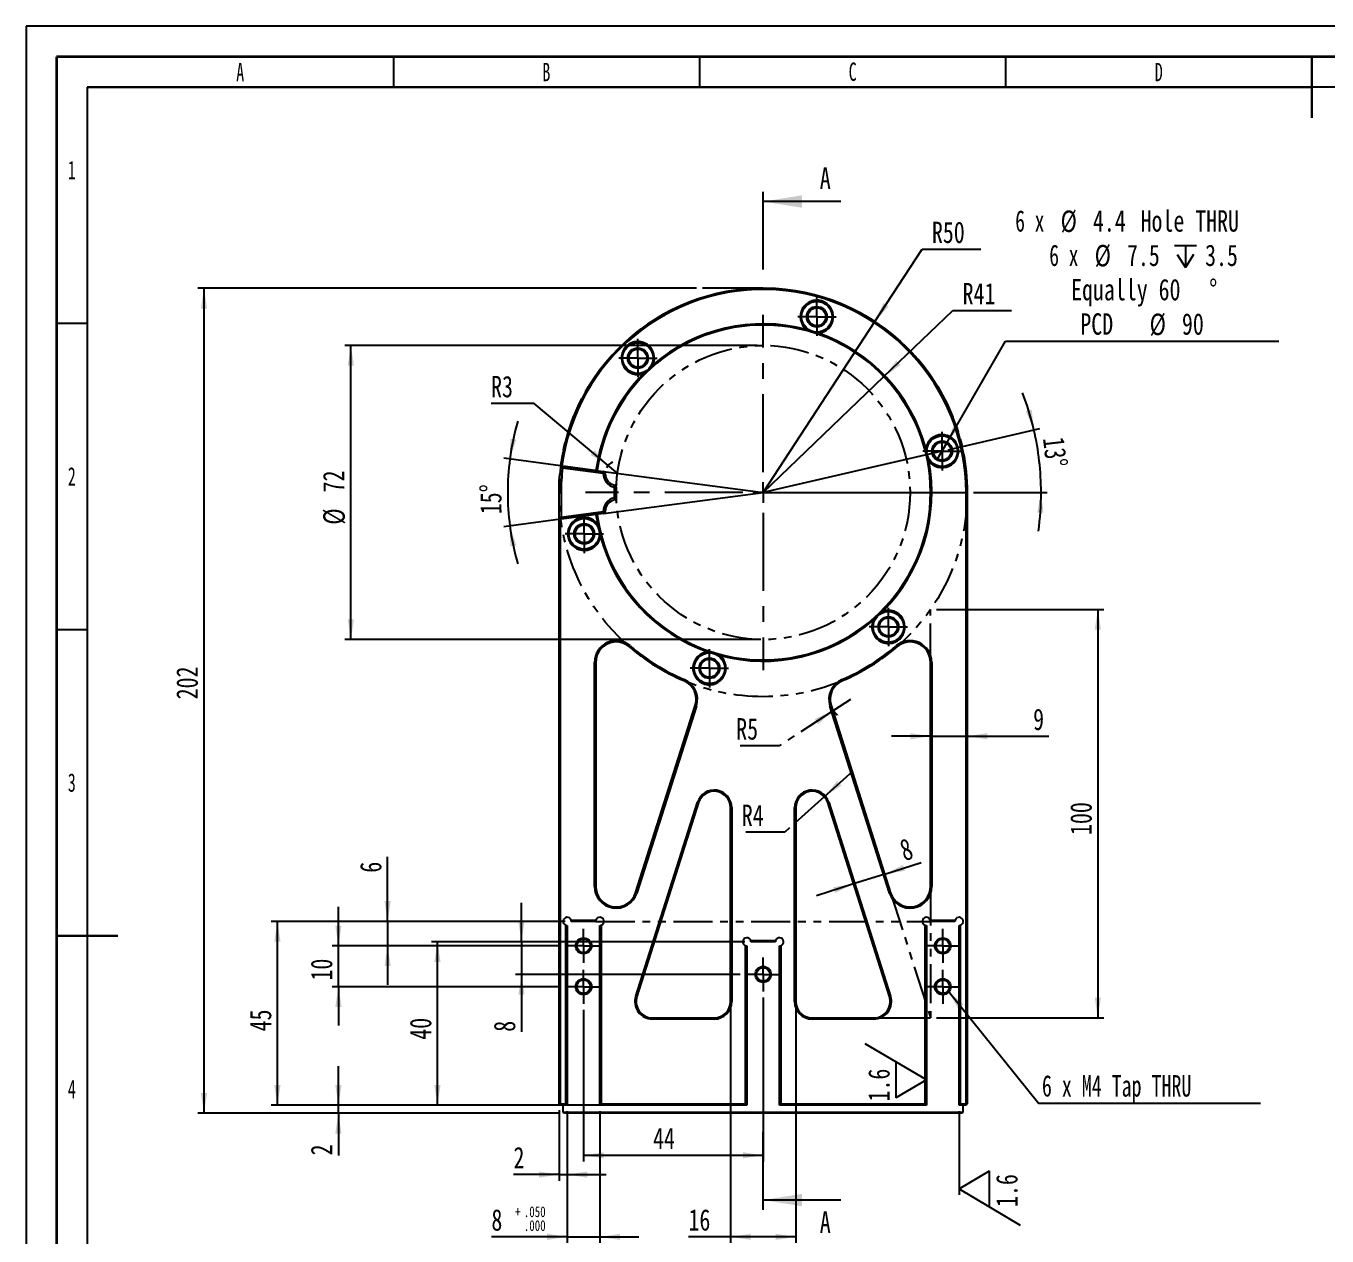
# Model space of a CAD drawing. Header units: millimetres. Extents: x 0 to 420, y 1 to 298.
# Drawn here: x 0 to 212.5, y 100.5 to 298 of the extents above; entities that cross this region are included whole.
import ezdxf

# ---------------------------------------------------------------- set-up
doc = ezdxf.new("R2010")
doc.units = ezdxf.units.MM
doc.linetypes.add('CENTERX2', pattern=[20.32, 12.7, -2.54, 2.54, -2.54])
doc.linetypes.add('PHANTOM', pattern=[12.7, 6.35, -1.27, 1.27, -1.27, 1.27, -1.27])
for name, color, linetype in [('SLD-0', 179, 'Continuous'), ('가는실선', 7, 'Continuous'), ('레이어10', 104, 'PHANTOM'), ('레이어11', 2, 'PHANTOM'), ('레이어12', 30, 'Continuous'), ('레이어8', 1, 'CENTERX2'), ('레이어9', 230, 'Continuous'), ('치수선', 104, 'Continuous')]:
    doc.layers.add(name, color=color, linetype=linetype)
doc.layers.add('도면층1', color=4, linetype='Continuous', lineweight=35)
doc.layers.add('도면층2', color=3, linetype='Continuous', lineweight=25)
doc.styles.add('SLDTEXTSTYLE0', font='TXT', dxfattribs={"width": 0.75})
doc.styles.add('SLDTEXTSTYLE10', font='TXT', dxfattribs={"width": 0.666667})
doc.styles.add('SLDTEXTSTYLE11', font='TXT', dxfattribs={"width": 0.683333})
doc.styles.add('SLDTEXTSTYLE5', font='TXT', dxfattribs={"width": 0.638186})
doc.dimstyles.new('SLDDIMSTYLE0', dxfattribs={"dimtxt": 3.5, "dimasz": 3.302, "dimexe": 0, "dimexo": 0.0625, "dimgap": 0.875, "dimtad": 1, "dimdec": 3, "dimlfac": 1.5, "dimrnd": 1e-09, "dimzin": 12, "dimdsep": 46, "dimtxsty": 'SLDTEXTSTYLE0', "dimsah": 1, "dimcen": 0.09, "dimadec": 0, "dimazin": 3, "dimtfac": 1, "dimtdec": 3, "dimtofl": 0, "dimtmove": 0, "dimatfit": 3, "dimfxl": 1, "dimfrac": 2, "dimtolj": 1, "dimtzin": 12, "dimarcsym": 0})
doc.dimstyles.new('SLDDIMSTYLE1', dxfattribs={"dimtxt": 3.5, "dimasz": 3.302, "dimexe": 0, "dimexo": 0.0625, "dimgap": 0.875, "dimtad": 1, "dimdec": 3, "dimlfac": 1.5, "dimrnd": 1e-09, "dimzin": 12, "dimdsep": 46, "dimtxsty": 'SLDTEXTSTYLE0', "dimsah": 1, "dimcen": 0.09, "dimadec": 0, "dimazin": 3, "dimtfac": 1, "dimtdec": 3, "dimtmove": 0, "dimatfit": 0, "dimfxl": 1, "dimfrac": 2, "dimtolj": 1, "dimtzin": 12, "dimarcsym": 0})
doc.dimstyles.new('SLDDIMSTYLE2', dxfattribs={"dimtxt": 0.18, "dimasz": 3.302, "dimexe": 0, "dimexo": 0.0625, "dimgap": 0, "dimtad": 0, "dimtih": 1, "dimtoh": 1, "dimdec": 0, "dimrnd": 1e-09, "dimzin": 0, "dimdsep": 46, "dimtxsty": 'Standard', "dimsah": 1, "dimcen": 0.09, "dimadec": 0, "dimazin": 0, "dimtfac": 3.302, "dimtdec": 0, "dimtofl": 0, "dimtmove": 0, "dimatfit": 3, "dimfxl": 1, "dimfrac": 2, "dimtolj": 1, "dimtzin": 0, "dimarcsym": 0})
doc.dimstyles.new('SLDDIMSTYLE3', dxfattribs={"dimtxt": 3.5, "dimasz": 3.302, "dimexe": 0, "dimexo": 0.0625, "dimgap": 0.875, "dimtad": 1, "dimdec": 4, "dimlfac": 1.5, "dimzin": 12, "dimdsep": 46, "dimtxsty": 'SLDTEXTSTYLE0', "dimsah": 1, "dimcen": 0.09, "dimazin": 3, "dimtfac": 1, "dimtofl": 0, "dimtmove": 0, "dimatfit": 3, "dimfxl": 1, "dimfrac": 2, "dimtolj": 1, "dimtzin": 12, "dimarcsym": 0})
doc.dimstyles.new('SLDDIMSTYLE4', dxfattribs={"dimtxt": 3.5, "dimasz": 3.302, "dimexe": 0, "dimexo": 0.0625, "dimgap": 0.875, "dimtad": 0, "dimtih": 1, "dimtoh": 1, "dimdec": 3, "dimlfac": 1.5, "dimrnd": 1e-09, "dimzin": 12, "dimdsep": 46, "dimtxsty": 'SLDTEXTSTYLE0', "dimsah": 1, "dimcen": 0, "dimadec": 0, "dimazin": 3, "dimtfac": 1, "dimtdec": 3, "dimtofl": 0, "dimtmove": 0, "dimatfit": 3, "dimfxl": 1, "dimfrac": 2, "dimtolj": 1, "dimtzin": 12, "dimarcsym": 0})
doc.dimstyles.new('SLDDIMSTYLE5', dxfattribs={"dimtxt": 3.5, "dimasz": 3.302, "dimexe": 0, "dimexo": 0.0625, "dimgap": 0.875, "dimtad": 0, "dimtih": 1, "dimtoh": 1, "dimdec": 3, "dimlfac": 1.5, "dimrnd": 1e-09, "dimzin": 12, "dimdsep": 46, "dimtxsty": 'SLDTEXTSTYLE0', "dimsah": 1, "dimcen": 0, "dimadec": 0, "dimazin": 3, "dimtfac": 1, "dimtdec": 3, "dimtofl": 0, "dimtmove": 1, "dimatfit": 3, "dimfxl": 1, "dimfrac": 2, "dimtolj": 1, "dimtzin": 12, "dimarcsym": 0})
doc.dimstyles.new('SLDDIMSTYLE6', dxfattribs={"dimtxt": 3.5, "dimasz": 3.302, "dimexe": 0, "dimexo": 0.0625, "dimgap": 0.875, "dimtad": 1, "dimdec": 3, "dimlfac": 1.5, "dimrnd": 1e-09, "dimzin": 12, "dimdsep": 46, "dimtxsty": 'SLDTEXTSTYLE0', "dimsah": 1, "dimcen": 0.09, "dimadec": 0, "dimazin": 3, "dimtol": 1, "dimtp": 0.05, "dimtfac": 1, "dimtdec": 3, "dimtmove": 0, "dimatfit": 0, "dimfxl": 1, "dimfrac": 2, "dimtolj": 1, "dimtzin": 4, "dimarcsym": 0})
doc.dimstyles.new('SLDDIMSTYLE7', dxfattribs={"dimtxt": 3.5, "dimasz": 3.302, "dimexe": 0, "dimexo": 0.0625, "dimgap": 0.875, "dimtad": 0, "dimtih": 1, "dimtoh": 1, "dimdec": 3, "dimlfac": 1.5, "dimrnd": 1e-09, "dimzin": 12, "dimdsep": 46, "dimtxsty": 'SLDTEXTSTYLE0', "dimblk1": 'NONE', "dimsah": 1, "dimcen": 0, "dimadec": 0, "dimazin": 3, "dimtfac": 1, "dimtdec": 3, "dimtmove": 0, "dimatfit": 3, "dimldrblk": 'NONE', "dimfxl": 1, "dimfrac": 2, "dimtolj": 1, "dimtzin": 12, "dimarcsym": 0})

# ---------------------------------------------------------------- blocks, each defined once
blk = doc.blocks.new('_D_9')
at = {"layer": '치수선', "transparency": 16777216}
for p, q in [((119.39, 245.86), (52.06, 245.86)), ((53.06, 197.86), (53.06, 245.86)), ((119.39, 197.86), (52.06, 197.86))]:
    blk.add_line(p, q, dxfattribs=at)
for points in [[(53.06, 245.86), (52.55, 242.56), (53.57, 242.56)], [(53.06, 197.86), (53.57, 201.16), (52.55, 201.16)]]:
    blk.add_solid(points, dxfattribs=at)
at = {"layer": '치수선', "transparency": 16777216, "char_height": 3.5, "attachment_point": 1, "rotation": 90, "style": 'SLDTEXTSTYLE0'}
for s, insert in [('72', (48.49, 221.88)), ('%%c', (48.55, 216.61))]:
    blk.add_mtext(s, dxfattribs=dict(at, insert=insert))
blk = doc.blocks.new('_D_10')
at = {"layer": '치수선', "transparency": 16777216}
for p, q in [((93.32, 225.42), (78.04, 227.44)), ((93.32, 218.3), (78.04, 216.28))]:
    blk.add_line(p, q, dxfattribs=at)
for start, end in [(163.8013, 172.5), (172.5, 187.5), (187.5, 196.1987)]:
    blk.add_arc((120.39, 221.86), 41.72, start, end, dxfattribs=at)
for points in [[(79.03, 227.31), (80.09, 230.47), (79.09, 230.65)], [(79.03, 216.41), (79.09, 213.07), (80.09, 213.25)]]:
    blk.add_solid(points, dxfattribs=at)
at = {"layer": '치수선', "transparency": 16777216, "insert": (74.16, 218.31), "char_height": 3.5, "attachment_point": 1, "rotation": 90.0398, "style": 'SLDTEXTSTYLE0'}
blk.add_mtext('15°', dxfattribs=at)
blk = doc.blocks.new('_D_11')
at = {"layer": '치수선', "transparency": 16777216}
for p, q in [((150.6, 228.83), (165.6, 232.3)), ((154.73, 221.86), (166.79, 221.86))]:
    blk.add_line(p, q, dxfattribs=at)
for start, end in [(13, 20.9975), (0, 13), (352.0025, 0)]:
    blk.add_arc((120.39, 221.86), 45.4, start, end, dxfattribs=at)
for points in [[(164.63, 232.07), (164.26, 235.39), (163.28, 235.13)], [(165.79, 221.86), (165.16, 218.58), (166.18, 218.54)]]:
    blk.add_solid(points, dxfattribs=at)
at = {"layer": '치수선', "transparency": 16777216, "insert": (169.57, 231.09), "char_height": 3.5, "attachment_point": 1, "rotation": 276.5959, "style": 'SLDTEXTSTYLE0'}
blk.add_mtext('13°', dxfattribs=at)
blk = doc.blocks.new('_D_12')
at = {"layer": '레이어12', "transparency": 16777216}
for p, q in [((109.52, 255.19), (28.06, 255.19)), ((29.06, 255.19), (29.06, 120.53)), ((86.93, 120.53), (28.06, 120.53))]:
    blk.add_line(p, q, dxfattribs=at)
for points in [[(29.06, 255.19), (28.55, 251.89), (29.57, 251.89)], [(29.06, 120.53), (29.57, 123.83), (28.55, 123.83)]]:
    blk.add_solid(points, dxfattribs=at)
at = {"layer": '레이어12', "transparency": 16777216, "insert": (24.55, 188.1), "char_height": 3.5, "attachment_point": 1, "rotation": 90, "style": 'SLDTEXTSTYLE0'}
blk.add_mtext('202', dxfattribs=at)
blk = doc.blocks.new('_D_13')
at = {"layer": '치수선', "transparency": 16777216}
for p, q in [((148.73, 202.78), (176.06, 202.78)), ((175.06, 202.78), (175.06, 136.11)), ((148.73, 136.11), (176.06, 136.11))]:
    blk.add_line(p, q, dxfattribs=at)
for points in [[(175.06, 202.78), (174.55, 199.48), (175.57, 199.48)], [(175.06, 136.11), (175.57, 139.42), (174.55, 139.42)]]:
    blk.add_solid(points, dxfattribs=at)
at = {"layer": '치수선', "transparency": 16777216, "insert": (170.55, 165.96), "char_height": 3.5, "attachment_point": 1, "rotation": 90, "style": 'SLDTEXTSTYLE0'}
blk.add_mtext('100', dxfattribs=at)
blk = doc.blocks.new('_D_14')
at = {"layer": '치수선', "transparency": 16777216}
for p, q in [((140.13, 240.77), (151.38, 251.55)), ((151.38, 251.55), (160.97, 251.55)), ((120.39, 221.86), (140.13, 240.77))]:
    blk.add_line(p, q, dxfattribs=at)
blk.add_solid([(140.13, 240.77), (142.86, 242.69), (142.16, 243.42)], dxfattribs=at)
at = {"layer": '치수선', "transparency": 16777216, "insert": (152.97, 256.07), "char_height": 3.5, "attachment_point": 1, "style": 'SLDTEXTSTYLE0'}
blk.add_mtext('R41', dxfattribs=at)
blk = doc.blocks.new('_D_15')
at = {"layer": '치수선', "transparency": 16777216}
for p, q in [((138.64, 249.75), (146.37, 261.56)), ((146.37, 261.56), (155.96, 261.56)), ((120.39, 221.86), (138.64, 249.75))]:
    blk.add_line(p, q, dxfattribs=at)
blk.add_solid([(138.64, 249.75), (140.88, 252.24), (140.03, 252.8)], dxfattribs=at)
at = {"layer": '치수선', "transparency": 16777216, "insert": (147.96, 266.08), "char_height": 3.5, "attachment_point": 1, "style": 'SLDTEXTSTYLE0'}
blk.add_mtext('R50', dxfattribs=at)
blk = doc.blocks.new('_D_16')
at = {"layer": '치수선', "transparency": 16777216}
for p, q in [((82.97, 236.39), (75.96, 236.39)), ((95.06, 226.28), (82.97, 236.39)), ((96.6, 224.99), (95.06, 226.28))]:
    blk.add_line(p, q, dxfattribs=at)
blk.add_arc((96.6, 224.99), 2, 113.5277, 154.1482, dxfattribs=at)
blk.add_solid([(95.06, 226.28), (92.86, 228.78), (92.21, 228)], dxfattribs=at)
at = {"layer": '치수선', "transparency": 16777216, "insert": (75.96, 240.9), "char_height": 3.5, "attachment_point": 1, "style": 'SLDTEXTSTYLE0'}
blk.add_mtext('R3', dxfattribs=at)
blk = doc.blocks.new('_D_17')
at = {"layer": '치수선', "transparency": 16777216}
for p, q in [((147.73, 182.08), (141.38, 182.08)), ((147.73, 182.08), (153.73, 182.08)), ((153.73, 182.08), (167.07, 182.08))]:
    blk.add_line(p, q, dxfattribs=at)
for points in [[(147.73, 182.08), (144.42, 182.59), (144.42, 181.57)], [(153.73, 182.08), (157.03, 181.57), (157.03, 182.59)]]:
    blk.add_solid(points, dxfattribs=at)
at = {"layer": '치수선', "transparency": 16777216, "insert": (164.49, 186.59), "char_height": 3.5, "attachment_point": 1, "style": 'SLDTEXTSTYLE0'}
blk.add_mtext('9', dxfattribs=at)
blk = doc.blocks.new('_D_18')
at = {"layer": '치수선', "transparency": 16777216}
for p, q in [((115.06, 137.78), (115.06, 99.36)), ((125.73, 137.78), (125.73, 99.36)), ((115.06, 100.36), (108.2, 100.36)), ((125.73, 100.36), (115.06, 100.36))]:
    blk.add_line(p, q, dxfattribs=at)
for points in [[(115.06, 100.36), (118.36, 99.86), (118.36, 100.87)], [(125.73, 100.36), (122.42, 100.87), (122.42, 99.86)]]:
    blk.add_solid(points, dxfattribs=at)
at = {"layer": '치수선', "transparency": 16777216, "insert": (108.2, 104.88), "char_height": 3.5, "attachment_point": 1, "style": 'SLDTEXTSTYLE0'}
blk.add_mtext('16', dxfattribs=at)
blk = doc.blocks.new('_D_19')
at = {"layer": '치수선', "transparency": 16777216}
for p, q in [((51.02, 121.86), (51.02, 128.21)), ((92.73, 121.86), (50.02, 121.86)), ((51.02, 120.53), (51.02, 121.86)), ((86.93, 120.53), (50.02, 120.53)), ((51.02, 120.53), (51.02, 113.66))]:
    blk.add_line(p, q, dxfattribs=at)
for points in [[(51.02, 121.86), (51.53, 125.16), (50.51, 125.16)], [(51.02, 120.53), (50.51, 117.22), (51.53, 117.22)]]:
    blk.add_solid(points, dxfattribs=at)
at = {"layer": '치수선', "transparency": 16777216, "insert": (46.51, 113.66), "char_height": 3.5, "attachment_point": 1, "rotation": 90, "style": 'SLDTEXTSTYLE0'}
blk.add_mtext('2', dxfattribs=at)
blk = doc.blocks.new('_D_20')
at = {"layer": '레이어10', "transparency": 16777216}
for p, q in [((140.25, 159.58), (135.16, 157.96)), ((140.25, 159.58), (146.23, 161.49)), ((135.16, 157.96), (129.11, 156.03))]:
    blk.add_line(p, q, dxfattribs=at)
for points in [[(140.25, 159.58), (143.55, 160.1), (143.24, 161.07)], [(135.16, 157.96), (131.86, 157.44), (132.17, 156.47)]]:
    blk.add_solid(points, dxfattribs=at)
at = {"layer": '레이어10', "transparency": 16777216, "insert": (142.39, 165), "char_height": 3.5, "attachment_point": 1, "rotation": 17.6809, "style": 'SLDTEXTSTYLE0'}
blk.add_mtext('8', dxfattribs=at)
blk = doc.blocks.new('_D_21')
at = {"layer": '레이어10', "transparency": 16777216}
for p, q in [((134.66, 188.08), (131.86, 186.27)), ((131.86, 186.27), (123.01, 180.52)), ((123.01, 180.52), (116, 180.52))]:
    blk.add_line(p, q, dxfattribs=at)
blk.add_arc((134.66, 188.08), 3.33, 214.3801, 229.7023, dxfattribs=at)
blk.add_solid([(131.86, 186.27), (128.82, 184.89), (129.37, 184.04)], dxfattribs=at)
at = {"layer": '레이어10', "transparency": 16777216, "insert": (116, 185.03), "char_height": 3.5, "attachment_point": 1, "style": 'SLDTEXTSTYLE0'}
blk.add_mtext('R5', dxfattribs=at)
blk = doc.blocks.new('_D_22')
at = {"layer": '레이어10', "transparency": 16777216}
for p, q in [((130.38, 172.2), (135.11, 176.44)), ((130.38, 172.2), (123.91, 166.41)), ((123.91, 166.41), (116.91, 166.41))]:
    blk.add_line(p, q, dxfattribs=at)
blk.add_solid([(130.38, 172.2), (133.18, 174.03), (132.5, 174.78)], dxfattribs=at)
at = {"layer": '레이어10', "transparency": 16777216, "insert": (116.91, 170.92), "char_height": 3.5, "attachment_point": 1, "style": 'SLDTEXTSTYLE0'}
blk.add_mtext('R4', dxfattribs=at)
blk = doc.blocks.new('_D_23')
at = {"layer": '치수선', "transparency": 16777216}
for p, q in [((87.06, 121.06), (87.06, 109.53)), ((88.39, 120.86), (88.39, 109.53)), ((87.06, 110.53), (79.62, 110.53)), ((87.06, 110.53), (88.39, 110.53)), ((88.39, 110.53), (94.74, 110.53))]:
    blk.add_line(p, q, dxfattribs=at)
for points in [[(87.06, 110.53), (83.76, 111.03), (83.76, 110.02)], [(88.39, 110.53), (91.7, 110.02), (91.7, 111.03)]]:
    blk.add_solid(points, dxfattribs=at)
at = {"layer": '치수선', "transparency": 16777216, "insert": (79.62, 115.04), "char_height": 3.5, "attachment_point": 1, "style": 'SLDTEXTSTYLE0'}
blk.add_mtext('2', dxfattribs=at)
blk = doc.blocks.new('_D_24')
at = {"layer": '치수선', "transparency": 16777216}
for p, q in [((88.39, 120.86), (88.39, 99.36)), ((93.73, 120.86), (93.73, 99.36)), ((88.39, 100.36), (76.01, 100.36)), ((88.39, 100.36), (93.73, 100.36)), ((93.73, 100.36), (100.08, 100.36))]:
    blk.add_line(p, q, dxfattribs=at)
for points in [[(88.39, 100.36), (85.09, 100.87), (85.09, 99.86)], [(93.73, 100.36), (97.03, 99.86), (97.03, 100.87)]]:
    blk.add_solid(points, dxfattribs=at)
at = {"layer": '치수선', "transparency": 16777216, "attachment_point": 1, "style": 'SLDTEXTSTYLE0'}
for s, insert, char_height in [('8', (76.01, 104.88), 3.5), ('+', (79.89, 105.34), 1.75), ('.050', (81.3, 105.34), 1.75), ('.000', (81.3, 103.08), 1.75)]:
    blk.add_mtext(s, dxfattribs=dict(at, insert=insert, char_height=char_height))
blk = doc.blocks.new('_D_25')
at = {"layer": '치수선', "transparency": 16777216}
for p, q in [((88.06, 151.86), (40.06, 151.86)), ((41.06, 121.86), (41.06, 151.86)), ((87.39, 121.86), (40.06, 121.86))]:
    blk.add_line(p, q, dxfattribs=at)
for points in [[(41.06, 151.86), (40.55, 148.56), (41.57, 148.56)], [(41.06, 121.86), (41.57, 125.16), (40.55, 125.16)]]:
    blk.add_solid(points, dxfattribs=at)
at = {"layer": '치수선', "transparency": 16777216, "insert": (36.55, 133.9), "char_height": 3.5, "attachment_point": 1, "rotation": 90, "style": 'SLDTEXTSTYLE0'}
blk.add_mtext('45', dxfattribs=at)
blk = doc.blocks.new('_D_26')
at = {"layer": '치수선', "transparency": 16777216}
for p, q in [((51.02, 147.86), (51.02, 154.21)), ((87.29, 147.86), (50.02, 147.86)), ((51.02, 141.19), (51.02, 147.86)), ((87.29, 141.19), (50.02, 141.19)), ((51.02, 141.19), (51.02, 134.84))]:
    blk.add_line(p, q, dxfattribs=at)
for points in [[(51.02, 147.86), (51.53, 151.16), (50.51, 151.16)], [(51.02, 141.19), (50.51, 137.89), (51.53, 137.89)]]:
    blk.add_solid(points, dxfattribs=at)
at = {"layer": '치수선', "transparency": 16777216, "insert": (46.51, 142.2), "char_height": 3.5, "attachment_point": 1, "rotation": 90, "style": 'SLDTEXTSTYLE0'}
blk.add_mtext('10', dxfattribs=at)
blk = doc.blocks.new('_D_27')
at = {"layer": '치수선', "transparency": 16777216}
for p, q in [((117.39, 148.53), (66.2, 148.53)), ((67.2, 121.86), (67.2, 148.53)), ((116.73, 121.86), (66.2, 121.86))]:
    blk.add_line(p, q, dxfattribs=at)
for points in [[(67.2, 148.53), (66.69, 145.22), (67.71, 145.22)], [(67.2, 121.86), (67.71, 125.16), (66.69, 125.16)]]:
    blk.add_solid(points, dxfattribs=at)
at = {"layer": '치수선', "transparency": 16777216, "insert": (62.69, 132.54), "char_height": 3.5, "attachment_point": 1, "rotation": 90, "style": 'SLDTEXTSTYLE0'}
blk.add_mtext('40', dxfattribs=at)
blk = doc.blocks.new('SW_SYMBOL_HOLE_DEPTH')
at = {"layer": '치수선', "color": 0}
for p, q in [((0, 875), (800, 875)), ((100, 555), (400, 75)), ((400, 875), (400, 75)), ((700, 555), (400, 75))]:
    blk.add_line(p, q, dxfattribs=at)
blk = doc.blocks.new('_D_28')
at = {"layer": '치수선', "transparency": 16777216}
for p, q in [((150.36, 229.88), (159.98, 246.55)), ((159.98, 246.55), (204.6, 246.55)), ((148.89, 227.34), (150.36, 229.88))]:
    blk.add_line(p, q, dxfattribs=at)
blk.add_solid([(150.36, 229.88), (152.45, 232.48), (151.57, 232.99)], dxfattribs=at)
at = {"layer": '치수선', "transparency": 16777216, "xscale": 0.004470703125, "yscale": 0.004470703125, "zscale": 0.004470703125}
blk.add_blockref('SW_SYMBOL_HOLE_DEPTH', (187.58, 258.25), dxfattribs=at)
at = {"layer": '치수선', "transparency": 16777216, "char_height": 3.5, "attachment_point": 1}
for s, insert, style in [('6 x', (161.57, 267.94), 'SLDTEXTSTYLE10'), ('%%c', (168.98, 267.89), 'SLDTEXTSTYLE0'), ('4.4', (174.26, 267.94), 'SLDTEXTSTYLE0'), ('Hole THRU', (182.04, 267.94), 'SLDTEXTSTYLE0'), ('6 x', (167.13, 262.33), 'SLDTEXTSTYLE10'), ('%%c', (174.54, 262.28), 'SLDTEXTSTYLE0'), ('7.5', (179.82, 262.33), 'SLDTEXTSTYLE0'), ('3.5', (192.58, 262.33), 'SLDTEXTSTYLE0'), ('Equally 60', (170.7, 256.73), 'SLDTEXTSTYLE0'), ('%%d', (193.25, 256.67), 'SLDTEXTSTYLE0'), ('PCD', (172.2, 251.12), 'SLDTEXTSTYLE0'), ('%%c', (183.52, 251.06), 'SLDTEXTSTYLE0'), ('90', (188.79, 251.12), 'SLDTEXTSTYLE0')]:
    blk.add_mtext(s, dxfattribs=dict(at, insert=insert, style=style))
blk = doc.blocks.new('_None')
blk = doc.blocks.new('_D_29')
at = {"layer": '치수선', "transparency": 16777216}
for p, q in [((59.06, 151.86), (59.06, 162.39)), ((88.06, 151.86), (58.06, 151.86)), ((59.06, 151.86), (59.06, 147.86)), ((87.29, 147.86), (58.06, 147.86)), ((59.06, 147.86), (59.06, 141.51))]:
    blk.add_line(p, q, dxfattribs=at)
for points in [[(59.06, 151.86), (59.57, 155.16), (58.55, 155.16)], [(59.06, 147.86), (58.55, 144.56), (59.57, 144.56)]]:
    blk.add_solid(points, dxfattribs=at)
at = {"layer": '치수선', "transparency": 16777216, "insert": (54.55, 159.8), "char_height": 3.5, "attachment_point": 1, "rotation": 90, "style": 'SLDTEXTSTYLE0'}
blk.add_mtext('6', dxfattribs=at)
blk = doc.blocks.new('_D_30')
at = {"layer": '치수선', "transparency": 16777216}
for p, q in [((80.92, 148.53), (80.92, 154.88)), ((117.39, 148.53), (79.92, 148.53)), ((80.92, 148.53), (80.92, 143.19)), ((116.63, 143.19), (79.92, 143.19)), ((80.92, 143.19), (80.92, 133.84))]:
    blk.add_line(p, q, dxfattribs=at)
for points in [[(80.92, 148.53), (81.42, 151.83), (80.41, 151.83)], [(80.92, 143.19), (80.41, 139.89), (81.42, 139.89)]]:
    blk.add_solid(points, dxfattribs=at)
at = {"layer": '치수선', "transparency": 16777216, "insert": (76.4, 133.84), "char_height": 3.5, "attachment_point": 1, "rotation": 90, "style": 'SLDTEXTSTYLE0'}
blk.add_mtext('8', dxfattribs=at)
blk = doc.blocks.new('_D_31')
at = {"layer": '치수선', "transparency": 16777216}
for p, q in [((120.39, 139.43), (120.39, 112.67)), ((91.06, 137.43), (91.06, 112.67)), ((91.06, 113.67), (120.39, 113.67))]:
    blk.add_line(p, q, dxfattribs=at)
for points in [[(91.06, 113.67), (94.36, 113.17), (94.36, 114.18)], [(120.39, 113.67), (117.09, 114.18), (117.09, 113.17)]]:
    blk.add_solid(points, dxfattribs=at)
at = {"layer": '치수선', "transparency": 16777216, "insert": (102.42, 118.19), "char_height": 3.5, "attachment_point": 1, "style": 'SLDTEXTSTYLE0'}
blk.add_mtext('44', dxfattribs=at)
blk = doc.blocks.new('SW_NOTE_0_2')
at = {"layer": '치수선', "color": 0}
blk.add_line((36.18, 0), (0, 0), dxfattribs=at)
at = {"layer": '치수선', "color": 0, "insert": (0.49, 4.62), "char_height": 3.5, "attachment_point": 1, "style": 'SLDTEXTSTYLE11'}
blk.add_mtext('6 x M4 Tap THRU', dxfattribs=at)
blk = doc.blocks.new('SW_CENTERMARKSYMBOL_4')
at = {"layer": '레이어8', "color": 0}
for p, q in [((0, 1.67), (0, 3.13)), ((-1.67, 0), (-3.13, 0)), ((0, 0), (-1.67, 0)), ((0, 0), (0, 1.67)), ((0, 0), (0, -1.67)), ((0, 0), (1.67, 0)), ((1.67, 0), (3.13, 0)), ((0, -1.67), (0, -3.13))]:
    blk.add_line(p, q, dxfattribs=at)
blk = doc.blocks.new('SW_CENTERMARKSYMBOL_5')
at = {"layer": '레이어8', "color": 0}
for p, q in [((0, 1.67), (0, 3.13)), ((-1.67, 0), (-3.13, 0)), ((0, 0), (-1.67, 0)), ((0, 0), (0, 1.67)), ((0, 0), (0, -1.67)), ((0, 0), (1.67, 0)), ((1.67, 0), (3.13, 0)), ((0, -1.67), (0, -3.13))]:
    blk.add_line(p, q, dxfattribs=at)
blk = doc.blocks.new('SW_CENTERMARKSYMBOL_6')
at = {"layer": '레이어8', "color": 0}
for p, q in [((0, 1.67), (0, 3.13)), ((-1.67, 0), (-3.13, 0)), ((0, 0), (-1.67, 0)), ((0, 0), (0, 1.67)), ((0, 0), (0, -1.67)), ((0, 0), (1.67, 0)), ((1.67, 0), (3.13, 0)), ((0, -1.67), (0, -3.13))]:
    blk.add_line(p, q, dxfattribs=at)
blk = doc.blocks.new('SW_CENTERMARKSYMBOL_7')
at = {"layer": '레이어8', "color": 0}
for p, q in [((0, 1.67), (0, 3.13)), ((-1.67, 0), (-3.13, 0)), ((0, 0), (-1.67, 0)), ((0, 0), (0, 1.67)), ((0, 0), (0, -1.67)), ((0, 0), (1.67, 0)), ((1.67, 0), (3.13, 0)), ((0, -1.67), (0, -3.13))]:
    blk.add_line(p, q, dxfattribs=at)
blk = doc.blocks.new('SW_CENTERMARKSYMBOL_8')
at = {"layer": '레이어8', "color": 0}
for p, q in [((0, 1.67), (0, 3.13)), ((-1.67, 0), (-3.13, 0)), ((0, 0), (-1.67, 0)), ((0, 0), (0, 1.67)), ((0, 0), (0, -1.67)), ((0, 0), (1.67, 0)), ((1.67, 0), (3.13, 0)), ((0, -1.67), (0, -3.13))]:
    blk.add_line(p, q, dxfattribs=at)
blk = doc.blocks.new('SW_CENTERMARKSYMBOL_9')
at = {"layer": '레이어8', "color": 0}
for p, q in [((0, 1.67), (0, 3.13)), ((-1.67, 0), (-3.13, 0)), ((0, 0), (-1.67, 0)), ((0, 0), (0, 1.67)), ((0, 0), (0, -1.67)), ((0, 0), (1.67, 0)), ((1.67, 0), (3.13, 0)), ((0, -1.67), (0, -3.13))]:
    blk.add_line(p, q, dxfattribs=at)
blk = doc.blocks.new('SW_CENTERMARKSYMBOL_10')
at = {"layer": '레이어8', "color": 0}
for p, q in [((0, 3.33), (0, 29)), ((-3.33, 0), (-29, 0)), ((0, 0), (-1.67, 0)), ((0, 0), (0, 1.67)), ((0, 0), (0, -1.67)), ((0, 0), (1.67, 0)), ((3.33, 0), (29, 0)), ((0, -3.33), (0, -29))]:
    blk.add_line(p, q, dxfattribs=at)
blk = doc.blocks.new('SW_CENTERMARKSYMBOL_11')
at = {"layer": '레이어8', "color": 0}
for p, q in [((0, 1.67), (0, 2.77)), ((-1.67, 0), (-2.77, 0)), ((0, 0), (-1.67, 0)), ((0, 0), (0, 1.67)), ((0, 0), (0, -1.67)), ((0, 0), (1.67, 0)), ((1.67, 0), (2.77, 0)), ((0, -1.67), (0, -2.77))]:
    blk.add_line(p, q, dxfattribs=at)
blk = doc.blocks.new('SW_CENTERMARKSYMBOL_12')
at = {"layer": '레이어8', "color": 0}
for p, q in [((0, 1.67), (0, 2.77)), ((-1.67, 0), (-2.77, 0)), ((0, 0), (-1.67, 0)), ((0, 0), (0, 1.67)), ((0, 0), (0, -1.67)), ((0, 0), (1.67, 0)), ((1.67, 0), (2.77, 0)), ((0, -1.67), (0, -2.77))]:
    blk.add_line(p, q, dxfattribs=at)
blk = doc.blocks.new('SW_CENTERMARKSYMBOL_13')
at = {"layer": '레이어8', "color": 0}
for p, q in [((0, 1.67), (0, 2.77)), ((-1.67, 0), (-2.77, 0)), ((0, 0), (-1.67, 0)), ((0, 0), (0, 1.67)), ((0, 0), (0, -1.67)), ((0, 0), (1.67, 0)), ((1.67, 0), (2.77, 0)), ((0, -1.67), (0, -2.77))]:
    blk.add_line(p, q, dxfattribs=at)
blk = doc.blocks.new('SW_CENTERMARKSYMBOL_14')
at = {"layer": '레이어8', "color": 0}
for p, q in [((0, 1.67), (0, 2.77)), ((-1.67, 0), (-2.77, 0)), ((0, 0), (-1.67, 0)), ((0, 0), (0, 1.67)), ((0, 0), (0, -1.67)), ((0, 0), (1.67, 0)), ((1.67, 0), (2.77, 0)), ((0, -1.67), (0, -2.77))]:
    blk.add_line(p, q, dxfattribs=at)
blk = doc.blocks.new('SW_CENTERMARKSYMBOL_15')
at = {"layer": '레이어8', "color": 0}
for p, q in [((0, 1.67), (0, 2.77)), ((-1.67, 0), (-2.77, 0)), ((0, 0), (-1.67, 0)), ((0, 0), (0, 1.67)), ((0, 0), (0, -1.67)), ((0, 0), (1.67, 0)), ((1.67, 0), (2.77, 0)), ((0, -1.67), (0, -2.77))]:
    blk.add_line(p, q, dxfattribs=at)
blk = doc.blocks.new('SW_CENTERMARKSYMBOL_16')
at = {"layer": '레이어8', "color": 0}
for p, q in [((0, 1.67), (0, 2.77)), ((-1.67, 0), (-2.77, 0)), ((0, 0), (-1.67, 0)), ((0, 0), (0, 1.67)), ((0, 0), (0, -1.67)), ((0, 0), (1.67, 0)), ((1.67, 0), (2.77, 0)), ((0, -1.67), (0, -2.77))]:
    blk.add_line(p, q, dxfattribs=at)
blk = doc.blocks.new('SW_SFSYMBOL_0')
at = {"layer": '가는실선', "color": 0}
for p, q in [((-10.56, 15.62), (-10.56, 1.95)), ((-10.56, 2.95), (-5.56, 5.9)), ((-5.56, 0), (-5.56, 5.9)), ((-10.56, 2.95), (-0.56, -2.95))]:
    blk.add_line(p, q, dxfattribs=at)
at = {"layer": '가는실선', "color": 0, "insert": (-4.51, 0), "char_height": 3.5, "attachment_point": 1, "rotation": 90, "style": 'SLDTEXTSTYLE0'}
blk.add_mtext('1.6', dxfattribs=at)
blk = doc.blocks.new('SW_SFSYMBOL_1')
at = {"layer": '가는실선', "color": 0}
for p, q in [((5, 3.52), (-5, 9.41)), ((0, 6.46), (0, 0.57)), ((5, 3.52), (0, 0.57))]:
    blk.add_line(p, q, dxfattribs=at)
at = {"layer": '가는실선', "color": 0, "insert": (-4.51, 0), "char_height": 3.5, "attachment_point": 1, "rotation": 90, "style": 'SLDTEXTSTYLE0'}
blk.add_mtext('1.6', dxfattribs=at)

msp = doc.modelspace()

# ---------------------------------------------------------------- linework, layer by layer
at = {"color": 7, "linetype": 'Continuous', "lineweight": 25}
for p, q in [((87.30303, 225.877034), (87.633934, 225.836865)), ((87.677443, 226.167347), (87.633934, 225.836865)), ((94.265625, 224.963787), (87.633934, 225.836865)), ((87.677443, 226.167347), (94.309133, 225.294268)), ((94.309133, 225.294268), (94.265625, 224.963787)), ((94.265625, 224.963787), (94.598932, 224.967936)), ((87.060121, 221.860202), (87.393454, 221.860202)), ((87.060121, 217.851879), (87.060121, 221.860202)), ((87.393454, 221.860202), (87.393454, 217.851879)), ((96.075279, 222.718981), (96.150065, 223.043816)), ((96.075279, 222.718981), (96.408405, 222.707217)), ((96.075279, 221.001424), (96.408405, 221.013188)), ((96.075279, 221.001424), (96.150065, 220.676588)), ((153.726787, 221.860202), (153.526787, 221.860202)), ((153.526787, 122.060202), (153.526787, 221.860202)), ((153.726787, 221.860202), (153.726787, 122.060202)), ((87.060121, 217.851879), (87.393454, 217.851879)), ((87.060121, 122.060202), (87.060121, 217.851879)), ((87.260121, 217.546374), (87.260121, 122.060202)), ((87.393454, 217.851879), (94.265625, 218.756618)), ((87.436963, 217.521398), (87.393454, 217.851879)), ((94.309133, 218.426136), (87.436963, 217.521398)), ((94.265625, 218.756618), (94.598932, 218.752469)), ((94.265625, 218.756618), (94.309133, 218.426136)), ((98.575272, 196.659447), (98.706181, 196.810652)), ((142.080727, 196.810652), (142.211636, 196.659447)), ((92.860121, 157.546713), (92.860121, 194.139372)), ((92.860121, 194.139372), (93.060121, 194.139372)), ((93.060121, 194.139372), (93.060121, 157.546713)), ((147.926787, 194.139372), (147.726787, 194.139372)), ((147.726787, 157.546713), (147.726787, 194.139372)), ((147.926787, 194.139372), (147.926787, 157.546713)), ((107.424378, 191.153294), (107.502193, 191.337536)), ((133.362529, 191.153294), (133.284715, 191.337536)), ((99.56933, 156.534329), (109.303347, 187.07022)), ((109.4939, 187.009477), (99.759883, 156.473586)), ((109.303347, 187.07022), (109.4939, 187.009477)), ((131.48356, 187.07022), (131.293008, 187.009477)), ((141.027025, 156.473586), (131.293008, 187.009477)), ((131.48356, 187.07022), (141.217578, 156.534329)), ((99.575561, 139.652068), (109.6622, 171.294146)), ((109.852753, 171.233403), (99.766113, 139.591325)), ((109.852753, 171.233403), (109.6622, 171.294146)), ((115.060121, 170.423496), (115.260121, 170.423496)), ((115.060121, 138.781418), (115.060121, 170.423496)), ((115.260121, 170.423496), (115.260121, 138.781418)), ((125.526787, 138.781418), (125.526787, 170.423496)), ((125.526787, 170.423496), (125.726787, 170.423496)), ((125.726787, 170.423496), (125.726787, 138.781418)), ((130.934155, 171.233403), (131.124708, 171.294146)), ((141.020794, 139.591325), (130.934155, 171.233403)), ((131.124708, 171.294146), (141.211347, 139.652068)), ((92.860121, 157.546713), (93.060121, 157.546713)), ((147.926787, 157.546713), (147.726787, 157.546713)), ((99.759883, 156.473586), (99.56933, 156.534329)), ((141.217578, 156.534329), (141.027025, 156.473586)), ((88.193454, 122.060202), (88.193454, 151.224243)), ((88.393454, 151.193536), (88.393454, 121.860202)), ((89.029413, 152.060202), (93.090828, 152.060202)), ((93.060121, 151.860202), (89.060121, 151.860202)), ((93.726787, 121.860202), (93.726787, 151.193536)), ((93.926787, 151.224243), (93.926787, 122.060202)), ((146.860121, 122.060202), (146.860121, 151.224243)), ((147.060121, 151.193536), (147.060121, 121.860202)), ((147.69608, 152.060202), (151.757494, 152.060202)), ((151.726787, 151.860202), (147.726787, 151.860202)), ((152.393454, 121.860202), (152.393454, 151.193536)), ((152.593454, 151.224243), (152.593454, 122.060202)), ((117.526787, 122.060202), (117.526787, 147.890909)), ((117.726787, 147.860202), (117.726787, 121.860202)), ((118.362747, 148.726869), (122.424161, 148.726869)), ((122.393454, 148.526869), (118.393454, 148.526869)), ((123.060121, 121.860202), (123.060121, 147.860202)), ((123.260121, 147.890909), (123.260121, 122.060202)), ((99.575561, 139.652068), (99.766113, 139.591325)), ((115.060121, 138.781418), (115.260121, 138.781418)), ((125.526787, 138.781418), (125.726787, 138.781418)), ((141.020794, 139.591325), (141.211347, 139.652068)), ((102.306814, 135.914752), (102.306814, 136.114752)), ((102.306814, 136.114752), (112.393454, 136.114752)), ((112.393454, 135.914752), (112.393454, 136.114752)), ((128.393454, 135.914752), (128.393454, 136.114752)), ((128.393454, 136.114752), (138.480093, 136.114752)), ((138.480093, 136.114752), (138.480093, 135.914752)), ((112.393454, 135.914752), (102.306814, 135.914752)), ((138.480093, 135.914752), (128.393454, 135.914752)), ((87.260121, 122.060202), (87.060121, 122.060202)), ((87.060121, 122.060202), (87.260121, 121.860202)), ((87.260121, 122.060202), (88.193454, 122.060202)), ((87.260121, 122.060202), (87.260121, 121.860202)), ((88.393454, 121.860202), (87.260121, 121.860202)), ((87.726787, 120.726869), (87.726787, 121.860202)), ((88.193454, 122.060202), (88.393454, 121.860202)), ((93.726787, 121.860202), (93.926787, 122.060202)), ((117.726787, 121.860202), (93.726787, 121.860202)), ((93.926787, 122.060202), (117.526787, 122.060202)), ((117.726787, 121.860202), (117.526787, 122.060202)), ((123.060121, 121.860202), (123.260121, 122.060202)), ((147.060121, 121.860202), (123.060121, 121.860202)), ((123.260121, 122.060202), (146.860121, 122.060202)), ((147.060121, 121.860202), (146.860121, 122.060202)), ((152.593454, 122.060202), (152.393454, 121.860202)), ((153.526787, 121.860202), (152.393454, 121.860202)), ((152.593454, 122.060202), (153.526787, 122.060202)), ((153.060121, 120.726869), (153.060121, 121.860202)), ((153.726787, 122.060202), (153.526787, 122.060202)), ((153.726787, 122.060202), (153.526787, 121.860202)), ((153.526787, 122.060202), (153.526787, 121.860202)), ((87.726787, 120.726869), (153.060121, 120.726869)), ((87.926787, 120.526869), (87.726787, 120.726869)), ((152.860121, 120.526869), (87.926787, 120.526869)), ((152.860121, 120.526869), (153.060121, 120.726869))]:
    msp.add_line(p, q, dxfattribs=at)
for centre, radius in [((129.164605, 250.549345), 2.5), ((129.164605, 250.549345), 1.666667), ((129.164605, 250.549345), 1.466667), ((99.933503, 243.800813), 2.5), ((99.933503, 243.800813), 1.666667), ((99.933503, 243.800813), 1.466667), ((149.624556, 228.608734), 2.5), ((149.624556, 228.608734), 1.666667), ((149.624556, 228.608734), 1.466667), ((91.162352, 215.111671), 2.5), ((91.162352, 215.111671), 1.666667), ((91.162352, 215.111671), 1.466667), ((140.853405, 199.919591), 2.5), ((140.853405, 199.919591), 1.666667), ((140.853405, 199.919591), 1.466667), ((111.622303, 193.17106), 2.5), ((111.622303, 193.17106), 1.666667), ((111.622303, 193.17106), 1.466667), ((91.060121, 147.860202), 1.3), ((91.060121, 147.860202), 1.1), ((149.726787, 147.860202), 1.3), ((149.726787, 147.860202), 1.1), ((120.393454, 143.193536), 1.3), ((91.060121, 141.193536), 1.3), ((120.393454, 143.193536), 1.1), ((149.726787, 141.193536), 1.3), ((91.060121, 141.193536), 1.1), ((149.726787, 141.193536), 1.1)]:
    msp.add_circle(centre, radius, dxfattribs=at)
for centre, radius, start, end in [((120.393454, 221.860202), 33.333333, 0, 173.07875509), ((120.393454, 221.860202), 33.133333, 0, 172.54939276), ((129.164605, 250.549345), 2.7, 275.92405605, 230.07594395), ((120.393454, 221.860202), 27.333333, 187.5, 172.5), ((120.393454, 221.860202), 27.533333, 75.18903466, 130.81096534), ((99.933503, 243.800813), 2.7, 335.92405605, 290.07594395), ((120.393454, 221.860202), 27.533333, 15.18903466, 70.81096534), ((120.393454, 221.860202), 27.533333, 135.18903466, 172.55611389), ((149.624556, 228.608734), 2.7, 215.92405605, 170.07594395), ((120.393454, 221.860202), 33.333333, 173.07875509, 180), ((87.633934, 225.836865), 0.333333, 82.5, 173.07875509), ((120.393454, 221.860202), 33, 173.07875509, 180), ((94.265625, 224.963787), 0.333333, 0.7132107, 82.5), ((120.393454, 221.860202), 27.533333, 315.18903466, 10.81096534), ((96.598777, 224.992831), 2.333333, 180.7132107, 257.0349762), ((96.598777, 224.992831), 2, 180.7132107, 257.0349762), ((96.598777, 218.727574), 2.333333, 102.9650238, 179.2867893), ((120.393454, 221.860202), 24.333333, 177.97748211, 182.02251789), ((96.075279, 222.718981), 0.333333, 357.97748211, 77.0349762), ((96.075279, 221.001424), 0.333333, 282.9650238, 2.02251789), ((120.393454, 221.860202), 24, 177.97748211, 182.02251789), ((96.598777, 218.727574), 2, 102.9650238, 179.2867893), ((87.393454, 217.851879), 0.333333, 180, 277.5), ((91.162352, 215.111671), 2.7, 35.92405605, 350.07594395), ((120.393454, 221.860202), 27.533333, 187.44388611, 190.81096534), ((94.265625, 218.756618), 0.333333, 277.5, 359.2867893), ((120.393454, 221.860202), 27.533333, 195.18903466, 250.81096534), ((140.853405, 199.919591), 2.7, 155.92405605, 110.07594395), ((120.393454, 221.860202), 27.533333, 255.18903466, 310.81096534), ((96.393454, 194.139372), 3.533333, 49.11480711, 180), ((144.393454, 194.139372), 3.533333, 0, 130.88519289), ((96.393454, 194.139372), 3.333333, 49.11480711, 180), ((120.393454, 221.860202), 33.333333, 229.11480711, 247.10321494), ((120.393454, 221.860202), 33.133333, 229.11480711, 247.10321494), ((111.622303, 193.17106), 2.7, 95.92405605, 50.07594395), ((120.393454, 221.860202), 33.133333, 292.89678506, 310.88519289), ((120.393454, 221.860202), 33.333333, 292.89678506, 310.88519289), ((144.393454, 194.139372), 3.333333, 0, 130.88519289), ((106.127471, 188.082604), 3.533333, 342.31912351, 67.10321494), ((134.659437, 188.082604), 3.533333, 112.89678506, 197.68087649), ((106.127471, 188.082604), 3.333333, 342.31912351, 67.10321494), ((134.659437, 188.082604), 3.333333, 112.89678506, 197.68087649), ((112.393454, 170.423496), 2.866667, 0, 162.31912351), ((112.393454, 170.423496), 2.666667, 0, 162.31912351), ((128.393454, 170.423496), 2.866667, 17.68087649, 180), ((128.393454, 170.423496), 2.666667, 17.68087649, 180), ((96.393454, 157.546713), 3.533333, 180, 342.31912351), ((96.393454, 157.546713), 3.333333, 180, 342.31912351), ((144.393454, 157.546713), 3.533333, 197.68087649, 0), ((144.393454, 157.546713), 3.333333, 197.68087649, 0), ((88.393454, 151.860202), 0.666667, 17.45760312, 252.54239688), ((88.393454, 151.860202), 0.666667, 252.54239688, 270), ((88.393454, 151.860202), 0.666667, 0, 17.45760312), ((93.726787, 151.860202), 0.666667, 162.54239688, 180), ((93.726787, 151.860202), 0.666667, 287.45760312, 162.54239688), ((93.726787, 151.860202), 0.666667, 270, 287.45760312), ((147.060121, 151.860202), 0.666667, 17.45760312, 252.54239688), ((147.060121, 151.860202), 0.666667, 252.54239688, 270), ((147.060121, 151.860202), 0.666667, 0, 17.45760312), ((152.393454, 151.860202), 0.666667, 162.54239688, 180), ((152.393454, 151.860202), 0.666667, 287.45760312, 162.54239688), ((152.393454, 151.860202), 0.666667, 270, 287.45760312), ((117.726787, 148.526869), 0.666667, 17.45760312, 252.54239688), ((123.060121, 148.526869), 0.666667, 287.45760312, 162.54239688), ((117.726787, 148.526869), 0.666667, 252.54239688, 270), ((117.726787, 148.526869), 0.666667, 0, 17.45760312), ((123.060121, 148.526869), 0.666667, 162.54239688, 180), ((123.060121, 148.526869), 0.666667, 270, 287.45760312), ((102.306814, 138.781418), 2.866667, 162.31912351, 270), ((102.306814, 138.781418), 2.666667, 162.31912351, 270), ((112.393454, 138.781418), 2.866667, 270, 0), ((112.393454, 138.781418), 2.666667, 270, 0), ((128.393454, 138.781418), 2.866667, 180, 270), ((128.393454, 138.781418), 2.666667, 180, 270), ((138.480093, 138.781418), 2.866667, 270, 17.68087649), ((138.480093, 138.781418), 2.666667, 270, 17.68087649)]:
    msp.add_arc(centre, radius, start, end, dxfattribs=at)
for points in [[(129.443272, 247.863764), (129.09604, 247.90414), (128.752522, 247.974225), (128.243506, 248.129453), (128.074205, 248.18992), (127.746574, 248.324226), (127.587178, 248.398309), (127.431821, 248.478726)], [(102.398618, 242.699356), (102.190036, 242.418832), (101.95758, 242.156379), (101.568642, 241.793172), (101.431625, 241.676786), (101.151498, 241.460203), (101.007642, 241.359204), (100.86032, 241.264869)], [(147.438108, 227.02461), (147.299459, 227.34551), (147.188395, 227.678049), (147.068318, 228.196483), (147.036034, 228.373336), (146.988531, 228.724225), (146.97299, 228.899307), (146.964956, 229.074059)], [(93.348799, 216.695794), (93.487449, 216.374895), (93.598512, 216.042356), (93.718589, 215.523922), (93.750874, 215.347069), (93.798377, 214.99618), (93.813917, 214.821097), (93.821952, 214.646345)], [(138.38829, 201.021049), (138.596872, 201.301572), (138.829327, 201.564025), (139.218266, 201.927232), (139.355283, 202.043618), (139.63541, 202.260201), (139.779266, 202.361201), (139.926588, 202.455535)], [(111.343635, 195.85664), (111.690867, 195.816265), (112.034386, 195.746179), (112.543402, 195.590952), (112.712703, 195.530484), (113.040333, 195.396179), (113.199729, 195.322096), (113.355086, 195.241678)]]:
    msp.add_open_spline(points, degree=3, knots=[0, 0, 0, 0, 0.5, 0.5, 0.75, 0.75, 1, 1, 1, 1], dxfattribs=at)
at = {"layer": 'SLD-0', "color": 7}
for p, q in [((420, 298), (0, 298)), ((0, 298), (0, 1))]:
    msp.add_line(p, q, dxfattribs=at)
at = {"layer": '도면층1', "color": 7}
for p, q in [((415, 293), (5, 293)), ((5, 293), (5, 6))]:
    msp.add_line(p, q, dxfattribs=at)
at = {"layer": '도면층2', "color": 7}
for p, q in [((60, 293), (60, 288)), ((110, 293), (110, 288)), ((160, 293), (160, 288)), ((210, 283), (210, 293)), ((210, 293), (210, 288)), ((410, 288), (10, 288)), ((10, 288), (10, 11)), ((10, 288), (210, 288)), ((10, 288), (10, 149.5)), ((210, 288), (210, 283)), ((5, 249.5), (10, 249.5)), ((5, 199.5), (10, 199.5)), ((15, 149.5), (5, 149.5)), ((5, 149.5), (10, 149.5)), ((10, 149.5), (15, 149.5))]:
    msp.add_line(p, q, dxfattribs=at)
at = {"layer": '레이어10'}
for p, q in [((147.726787, 194.139372), (147.726787, 202.781418)), ((147.726787, 157.546713), (147.726787, 136.114752)), ((141.217578, 156.534329), (147.726787, 136.114752))]:
    msp.add_line(p, q, dxfattribs=at)
for radius in [33.333333, 24]:
    msp.add_circle((120.393454, 221.860202), radius, dxfattribs=at)
at = {"layer": '레이어11'}
msp.add_line((93.060121, 151.860202), (147.726787, 151.860202), dxfattribs=at)
at = {"layer": '레이어9'}
for p, q in [((120.393454, 258.241036), (120.393454, 270.941036)), ((133.093454, 269.353536), (120.393454, 269.353536)), ((120.393454, 104.779369), (120.393454, 117.485719)), ((133.093454, 106.366869), (120.393454, 106.366869))]:
    msp.add_line(p, q, dxfattribs=at)
for points in [[(120.393454, 269.353536), (126.743454, 268.337536), (126.743454, 270.369536)], [(120.393454, 106.366869), (126.743454, 105.350869), (126.743454, 107.382869)]]:
    msp.add_solid(points, dxfattribs=at)
at = {"layer": '치수선'}
for p, q in [((120.393454, 255.193536), (110.515505, 255.193536)), ((149.624556, 228.608734), (120.393454, 221.860202)), ((94.309133, 225.294268), (120.393454, 221.860202)), ((94.309133, 218.426136), (120.393454, 221.860202)), ((120.393454, 221.860202), (153.726787, 221.860202)), ((138.480093, 136.114752), (147.726787, 136.114752))]:
    msp.add_line(p, q, dxfattribs=at)

# ---------------------------------------------------------------- block references
at = {"layer": '가는실선'}
for name, p in [('SW_SFSYMBOL_1', (142.060371, 122.45734)), ('SW_SFSYMBOL_0', (162.948946, 105.244488))]:
    msp.add_blockref(name, p, dxfattribs=at)
at = {"layer": '레이어8'}
for name, p in [('SW_CENTERMARKSYMBOL_6', (129.164605, 250.549345)), ('SW_CENTERMARKSYMBOL_10', (120.393454, 221.860202)), ('SW_CENTERMARKSYMBOL_7', (99.933503, 243.800813)), ('SW_CENTERMARKSYMBOL_5', (149.624556, 228.608734)), ('SW_CENTERMARKSYMBOL_8', (91.162352, 215.111671)), ('SW_CENTERMARKSYMBOL_4', (140.853405, 199.919591)), ('SW_CENTERMARKSYMBOL_9', (111.622303, 193.17106)), ('SW_CENTERMARKSYMBOL_13', (91.060121, 147.860202)), ('SW_CENTERMARKSYMBOL_12', (149.726787, 147.860202)), ('SW_CENTERMARKSYMBOL_11', (120.393454, 143.193536)), ('SW_CENTERMARKSYMBOL_16', (120.393454, 143.193536)), ('SW_CENTERMARKSYMBOL_14', (91.060121, 141.193536)), ('SW_CENTERMARKSYMBOL_15', (149.726787, 141.193536))]:
    msp.add_blockref(name, p, dxfattribs=at)
at = {"layer": '치수선'}
msp.add_blockref('SW_NOTE_0_2', (165.439394, 122.140972), dxfattribs=at)

# ---------------------------------------------------------------- texts
at = {"layer": '도면층2', "color": 7, "char_height": 3, "attachment_point": 2, "style": 'SLDTEXTSTYLE5'}
for s, insert in [('A', (34.986023, 291.992203)), ('B', (84.986023, 291.992203)), ('C', (135.013528, 292.043203)), ('D', (185.013528, 291.992203)), ('1', (7.478376, 275.998203)), ('2', (7.478376, 225.998203)), ('3', (7.478376, 176.023703)), ('4', (7.478376, 125.992203))]:
    msp.add_mtext(s, dxfattribs=dict(at, insert=insert))
at = {"layer": '레이어9', "char_height": 3.5, "attachment_point": 1, "style": 'SLDTEXTSTYLE0'}
for insert in [(129.643959, 274.913847), (129.643959, 104.515285)]:
    msp.add_mtext('A', dxfattribs=dict(at, insert=insert))

# ---------------------------------------------------------------- dimensions: what is measured, and where the dimension line sits
at = {"layer": '레이어10'}
for center, mpoint, dimstyle, picture, middle in [((134.659437, 188.082604), (131.863966, 186.26699), 'SLDDIMSTYLE4', '_D_21', (118.714351, 183.295851)), ((128.393454, 170.423496), (130.379942, 172.202534), 'SLDDIMSTYLE5', '_D_22', (119.616171, 169.189726))]:
    dim = msp.add_radius_dim(center=center, mpoint=mpoint, dimstyle=dimstyle, dxfattribs=at)
    dim.commit()
    dim.dimension.update_dxf_attribs({"geometry": picture, "text_midpoint": middle, "dimtype": 164})
dim = msp.add_linear_dim(base=(135.164827, 157.961663), p1=(141.217578, 156.534329), p2=(130.934155, 171.233403), angle=17.68087649, dimstyle='SLDDIMSTYLE1', dxfattribs=at)
dim.commit()
dim.dimension.update_dxf_attribs({"geometry": '_D_20', "text_midpoint": (144.993689, 161.094839), "dimtype": 160})
at = {"layer": '레이어12'}
dim = msp.add_linear_dim(base=(29.060121, 120.526869), p1=(110.515505, 255.193536), p2=(87.926787, 120.526869), angle=90, dimstyle='SLDDIMSTYLE0', dxfattribs=at)
dim.commit()
dim.dimension.update_dxf_attribs({"geometry": '_D_12', "text_midpoint": (29.060121, 191.975769), "dimtype": 160})
at = {"layer": '치수선'}
dim = msp.add_diameter_dim_2p(p1=(148.891222, 227.338563), p2=(150.357889, 229.878904), text='6 x <> Hole THRU\\P6 x %%c7.5 {\\fGDT;x}3.5\\PEqually 60%%d\\PPCD %%c90', dimstyle='SLDDIMSTYLE7', dxfattribs=at)
dim.commit()
dim.dimension.update_dxf_attribs({"geometry": '_D_28', "text_midpoint": (183.08299, 257.76954), "dimtype": 163})
for center, mpoint, picture, middle in [((120.393454, 221.860202), (138.642832, 249.754132), '_D_15', (151.960605, 264.343098)), ((120.393454, 221.860202), (140.128417, 240.771637), '_D_14', (156.970742, 254.331934)), ((96.598777, 224.992831), (95.06461, 226.275925), '_D_16', (78.671509, 239.170099))]:
    dim = msp.add_radius_dim(center=center, mpoint=mpoint, dimstyle='SLDDIMSTYLE4', dxfattribs=at)
    dim.commit()
    dim.dimension.update_dxf_attribs({"geometry": picture, "text_midpoint": middle, "dimtype": 164})
dim = msp.add_linear_dim(base=(53.060121, 245.860202), p1=(120.393454, 197.860202), p2=(120.393454, 245.860202), angle=90, text='%%c<>', dimstyle='SLDDIMSTYLE0', dxfattribs=at)
dim.commit()
dim.dimension.update_dxf_attribs({"geometry": '_D_9', "text_midpoint": (53.060121, 221.831213), "dimtype": 160})
for base, line1, line2, picture, middle in [((165.499393, 226.999375), ((120.393454, 221.860202), (153.726787, 221.860202)), ((149.624556, 228.608734), (120.393454, 221.860202)), '_D_11', (165.49073, 227.074842)), ((78.671499, 221.860202), ((94.309133, 225.294268), (120.393454, 221.860202)), ((94.309133, 218.426136), (120.393454, 221.860202)), '_D_10', (78.671509, 221.831213))]:
    dim = msp.add_angular_dim_2l(base=base, line1=line1, line2=line2, dimstyle='SLDDIMSTYLE3', dxfattribs=at)
    dim.commit()
    dim.dimension.update_dxf_attribs({"geometry": picture, "text_midpoint": middle, "dimtype": 162})
for base, p1, p2, angle, dimstyle, picture, middle in [((153.726787, 182.082308), (147.726787, 194.139372), (153.726787, 221.860202), 0, 'SLDDIMSTYLE1', '_D_17', (165.779998, 182.082308)), ((175.060121, 136.114752), (147.726787, 202.781418), (147.726787, 136.114752), 90, 'SLDDIMSTYLE0', '_D_13', (175.060121, 169.837803)), ((59.060121, 147.860202), (89.060121, 151.860202), (88.293454, 147.860202), 90, 'SLDDIMSTYLE1', '_D_29', (59.060121, 161.094839)), ((51.022755, 147.860202), (88.293454, 141.193536), (88.293454, 147.860202), 90, 'SLDDIMSTYLE1', '_D_26', (51.022755, 144.787644)), ((80.916174, 143.193536), (118.393454, 148.526869), (117.626787, 143.193536), 90, 'SLDDIMSTYLE1', '_D_30', (80.916174, 135.12993)), ((41.060121, 151.860202), (88.393454, 121.860202), (89.060121, 151.860202), 90, 'SLDDIMSTYLE0', '_D_25', (41.060121, 136.484372)), ((67.202508, 148.526869), (117.726787, 121.860202), (118.393454, 148.526869), 90, 'SLDDIMSTYLE0', '_D_27', (67.202508, 135.12993)), ((115.060121, 100.364133), (125.726787, 138.781418), (115.060121, 138.781418), 0, 'SLDDIMSTYLE0', '_D_18', (110.781969, 100.364133)), ((51.022755, 121.860202), (87.926787, 120.526869), (93.726787, 121.860202), 90, 'SLDDIMSTYLE1', '_D_19', (51.022755, 114.949002)), ((93.726787, 100.364133), (88.393454, 121.860202), (93.726787, 121.860202), 0, 'SLDDIMSTYLE6', '_D_24', (80.916174, 100.364133)), ((88.393454, 110.526869), (87.060121, 122.060202), (88.393454, 121.860202), 0, 'SLDDIMSTYLE1', '_D_23', (80.916174, 110.526869))]:
    dim = msp.add_linear_dim(base=base, p1=p1, p2=p2, angle=angle, dimstyle=dimstyle, dxfattribs=at)
    dim.commit()
    dim.dimension.update_dxf_attribs({"geometry": picture, "text_midpoint": middle, "dimtype": 160})
dim = msp.add_linear_dim(base=(120.393454, 113.674929), p1=(91.060121, 138.426869), p2=(120.393454, 140.426869), dimstyle='SLDDIMSTYLE0', dxfattribs=at)
dim.commit()
dim.dimension.update_dxf_attribs({"geometry": '_D_31', "text_midpoint": (105.007595, 113.674929), "dimtype": 160})

# ---------------------------------------------------------------- leaders
msp.add_leader([(150.591601, 140.513758), (165.439394, 122.140972)], dimstyle='SLDDIMSTYLE2', dxfattribs=at)

doc.saveas('drawing.dxf')
